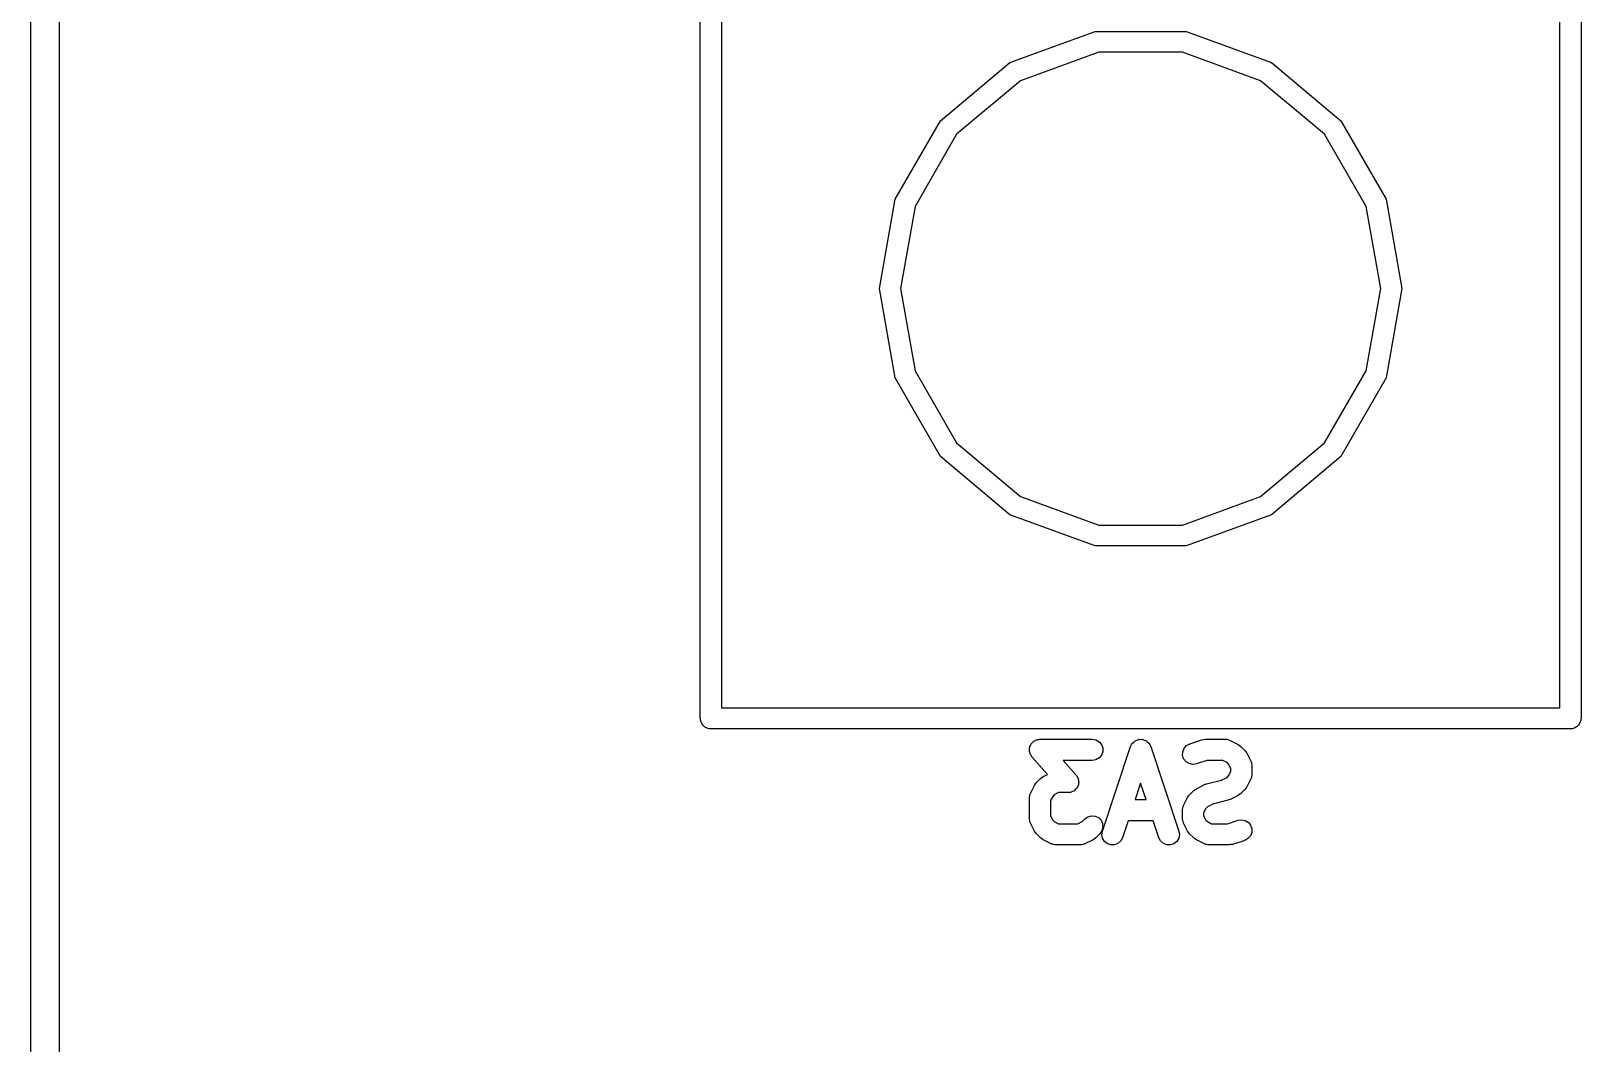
# Model space of a CAD drawing. Extents: x 100 to 214, y -112 to -50.
# Drawn here: x 99.9 to 110.89, y -83.38 to -76.21 of the extents above; entities that cross this region are included whole.
import ezdxf

# ---------------------------------------------------------------- set-up
doc = ezdxf.new("R2010")
doc.units = 0
doc.header["$MEASUREMENT"] = 0
doc.layers.add('BLACK', color=7, linetype='CONTINUOUS')

msp = doc.modelspace()

# ---------------------------------------------------------------- linework, layer by layer
at = {"layer": 'Black'}
for p, q in [((99.9, -106), (99.9, -56)), ((100.1, -56.0087), (100.1, -105.996)), ((104.647, -81.0816), (104.647, -74.9856)), ((104.797, -75.0606), (104.797, -81.0066)), ((110.743, -81.0066), (110.743, -75.0606)), ((110.893, -74.9856), (110.893, -81.0816)), ((106.843, -76.4289), (107.448, -76.2088)), ((107.448, -76.2088), (108.092, -76.2088)), ((108.092, -76.2088), (108.697, -76.4289)), ((107.474, -76.3565), (106.918, -76.5588)), ((108.066, -76.3565), (107.474, -76.3565)), ((108.621, -76.5588), (108.066, -76.3565)), ((106.351, -76.8425), (106.843, -76.4289)), ((108.697, -76.4289), (109.189, -76.8425)), ((106.918, -76.5588), (106.465, -76.9389)), ((109.075, -76.9389), (108.621, -76.5588)), ((106.029, -77.3998), (106.351, -76.8425)), ((106.465, -76.9389), (106.17, -77.4511)), ((109.37, -77.4511), (109.075, -76.9389)), ((109.189, -76.8425), (109.511, -77.3998)), ((105.917, -78.0336), (106.029, -77.3998)), ((106.17, -77.4511), (106.067, -78.0336)), ((109.473, -78.0336), (109.37, -77.4511)), ((109.511, -77.3998), (109.623, -78.0336)), ((106.029, -78.6674), (105.917, -78.0336)), ((106.067, -78.0336), (106.17, -78.6161)), ((109.37, -78.6161), (109.473, -78.0336)), ((109.623, -78.0336), (109.511, -78.6674)), ((106.351, -79.2247), (106.029, -78.6674)), ((106.17, -78.6161), (106.465, -79.1283)), ((109.075, -79.1283), (109.37, -78.6161)), ((109.511, -78.6674), (109.189, -79.2247)), ((106.465, -79.1283), (106.918, -79.5084)), ((108.621, -79.5084), (109.075, -79.1283)), ((106.843, -79.6383), (106.351, -79.2247)), ((109.189, -79.2247), (108.697, -79.6383)), ((106.918, -79.5084), (107.474, -79.7107)), ((108.066, -79.7107), (108.621, -79.5084)), ((107.448, -79.8584), (106.843, -79.6383)), ((108.697, -79.6383), (108.092, -79.8584)), ((107.474, -79.7107), (108.066, -79.7107)), ((108.092, -79.8584), (107.448, -79.8584)), ((104.797, -81.0066), (110.743, -81.0066)), ((104.648, -81.0881), (104.647, -81.0816)), ((104.648, -81.0946), (104.648, -81.0881)), ((104.65, -81.1008), (104.648, -81.0946)), ((104.652, -81.1073), (104.65, -81.1008)), ((104.655, -81.1129), (104.652, -81.1073)), ((104.657, -81.1191), (104.655, -81.1129)), ((104.661, -81.1241), (104.657, -81.1191)), ((104.665, -81.1298), (104.661, -81.1241)), ((110.879, -81.1241), (110.875, -81.1298)), ((110.883, -81.1191), (110.879, -81.1241)), ((110.885, -81.1129), (110.883, -81.1191)), ((110.888, -81.1073), (110.885, -81.1129)), ((110.89, -81.1008), (110.888, -81.1073)), ((110.892, -81.0946), (110.89, -81.1008)), ((110.893, -81.0816), (110.892, -81.0881)), ((110.892, -81.0881), (110.892, -81.0946)), ((104.67, -81.134), (104.665, -81.1298)), ((104.674, -81.1391), (104.67, -81.134)), ((104.679, -81.1423), (104.674, -81.1391)), ((104.684, -81.1466), (104.679, -81.1423)), ((104.691, -81.1488), (104.684, -81.1466)), ((104.696, -81.1521), (104.691, -81.1488)), ((104.703, -81.1532), (104.696, -81.1521)), ((104.709, -81.1555), (104.703, -81.1532)), ((104.716, -81.1555), (104.709, -81.1555)), ((104.722, -81.1566), (104.716, -81.1555)), ((110.818, -81.1566), (104.722, -81.1566)), ((107.017, -81.2409), (107.024, -81.2382)), ((107.024, -81.2382), (107.03, -81.2346)), ((107.03, -81.2346), (107.036, -81.2335)), ((107.036, -81.2335), (107.041, -81.2315)), ((107.041, -81.2315), (107.048, -81.2313)), ((107.048, -81.2313), (107.056, -81.23)), ((107.056, -81.23), (107.427, -81.23)), ((107.427, -81.23), (107.453, -81.2346)), ((107.453, -81.2346), (107.475, -81.2476)), ((107.734, -81.2391), (107.745, -81.2356)), ((107.745, -81.2356), (107.755, -81.2315)), ((107.755, -81.2315), (107.757, -81.2315)), ((107.757, -81.2315), (107.759, -81.2308)), ((107.759, -81.2308), (107.77, -81.2311)), ((107.77, -81.2311), (107.781, -81.2308)), ((107.781, -81.2308), (107.783, -81.2315)), ((107.783, -81.2315), (107.785, -81.2316)), ((107.785, -81.2316), (107.795, -81.2356)), ((107.795, -81.2356), (107.806, -81.2391)), ((108.118, -81.2624), (108.203, -81.2339)), ((108.203, -81.2339), (108.215, -81.2321)), ((108.215, -81.2321), (108.227, -81.23)), ((108.227, -81.23), (108.37, -81.23)), ((108.37, -81.23), (108.374, -81.2308)), ((108.374, -81.2308), (108.379, -81.2305)), ((108.379, -81.2305), (108.387, -81.233)), ((108.387, -81.233), (108.396, -81.2346)), ((108.396, -81.2346), (108.399, -81.2367)), ((108.399, -81.2367), (108.404, -81.2379)), ((108.404, -81.2379), (108.461, -81.2665)), ((110.824, -81.1555), (110.818, -81.1566)), ((110.831, -81.1555), (110.824, -81.1555)), ((110.837, -81.1532), (110.831, -81.1555)), ((110.844, -81.1521), (110.837, -81.1532)), ((110.849, -81.1488), (110.844, -81.1521)), ((110.855, -81.1466), (110.849, -81.1488)), ((110.861, -81.1423), (110.855, -81.1466)), ((110.866, -81.1391), (110.861, -81.1423)), ((110.87, -81.134), (110.866, -81.1391)), ((110.875, -81.1298), (110.87, -81.134)), ((106.981, -81.3066), (106.982, -81.2993)), ((106.982, -81.3123), (106.981, -81.3066)), ((106.982, -81.292), (106.984, -81.2866)), ((106.982, -81.2993), (106.982, -81.292)), ((106.982, -81.3181), (106.982, -81.3123)), ((106.984, -81.3249), (106.982, -81.3181)), ((106.984, -81.2866), (106.985, -81.2808)), ((106.986, -81.3321), (106.984, -81.3249)), ((106.985, -81.2808), (106.988, -81.2744)), ((106.989, -81.3371), (106.986, -81.3321)), ((106.988, -81.2744), (106.991, -81.2675)), ((106.991, -81.3425), (106.989, -81.3371)), ((106.991, -81.2675), (106.994, -81.2631)), ((106.995, -81.3481), (106.991, -81.3425)), ((106.994, -81.2631), (106.997, -81.258)), ((106.999, -81.3544), (106.995, -81.3481)), ((106.997, -81.258), (107.003, -81.2532)), ((107.003, -81.2532), (107.008, -81.2476)), ((107.008, -81.2476), (107.013, -81.2447)), ((107.013, -81.2447), (107.017, -81.2409)), ((107.475, -81.2476), (107.492, -81.2675)), ((107.492, -81.3425), (107.475, -81.3625)), ((107.492, -81.2675), (107.501, -81.292)), ((107.501, -81.3181), (107.492, -81.3425)), ((107.499, -81.8813), (107.699, -81.2813)), ((107.501, -81.292), (107.501, -81.3181)), ((107.699, -81.2813), (107.7, -81.2795)), ((107.7, -81.2775), (107.706, -81.2681)), ((107.7, -81.2795), (107.7, -81.2775)), ((107.706, -81.2681), (107.711, -81.2584)), ((107.711, -81.2584), (107.713, -81.257)), ((107.713, -81.257), (107.714, -81.2553)), ((107.714, -81.2553), (107.723, -81.2484)), ((107.723, -81.2484), (107.731, -81.2411)), ((107.731, -81.2411), (107.733, -81.2404)), ((107.733, -81.2404), (107.734, -81.2391)), ((107.806, -81.2391), (107.807, -81.2404)), ((107.807, -81.2404), (107.809, -81.2411)), ((107.809, -81.2411), (107.817, -81.2484)), ((107.817, -81.2484), (107.826, -81.2553)), ((107.826, -81.2553), (107.827, -81.257)), ((107.827, -81.257), (107.829, -81.2584)), ((107.829, -81.2584), (107.834, -81.2681)), ((107.834, -81.2681), (107.84, -81.2775)), ((107.84, -81.2775), (107.84, -81.2795)), ((107.84, -81.2795), (107.841, -81.2813)), ((107.841, -81.2813), (108.041, -81.8813)), ((108.067, -81.3446), (108.068, -81.3186)), ((108.075, -81.3693), (108.067, -81.3446)), ((108.068, -81.3186), (108.078, -81.2943)), ((108.078, -81.2943), (108.095, -81.2749)), ((108.095, -81.2749), (108.118, -81.2624)), ((108.461, -81.2665), (108.47, -81.2737)), ((108.47, -81.2737), (108.48, -81.2806)), ((108.48, -81.2806), (108.509, -81.3091)), ((108.509, -81.3091), (108.516, -81.319)), ((108.516, -81.319), (108.523, -81.3286)), ((108.523, -81.3286), (108.551, -81.3858)), ((107.109, -81.4801), (106.999, -81.3544)), ((107.427, -81.38), (107.221, -81.38)), ((107.221, -81.38), (107.312, -81.4842)), ((107.453, -81.3755), (107.427, -81.38)), ((107.475, -81.3625), (107.453, -81.3755)), ((108.092, -81.3897), (108.075, -81.3693)), ((108.114, -81.4034), (108.092, -81.3897)), ((108.139, -81.4086), (108.114, -81.4034)), ((108.165, -81.4048), (108.139, -81.4086)), ((108.239, -81.38), (108.165, -81.4048)), ((108.352, -81.38), (108.239, -81.38)), ((108.383, -81.3952), (108.352, -81.38)), ((108.394, -81.4066), (108.383, -81.3952)), ((108.409, -81.437), (108.394, -81.4066)), ((108.409, -81.4588), (108.409, -81.437)), ((108.551, -81.3858), (108.553, -81.3899)), ((108.553, -81.3899), (108.555, -81.3937)), ((108.555, -81.3937), (108.556, -81.4023)), ((108.556, -81.4023), (108.559, -81.4107)), ((108.559, -81.4107), (108.559, -81.4151)), ((108.559, -81.4151), (108.559, -81.4193)), ((108.559, -81.4193), (108.559, -81.4765)), ((106.989, -81.6143), (107.017, -81.5572)), ((107.017, -81.5572), (107.024, -81.5475)), ((107.024, -81.5475), (107.031, -81.5377)), ((107.031, -81.5377), (107.06, -81.5091)), ((107.06, -81.5091), (107.07, -81.5022)), ((107.07, -81.5022), (107.079, -81.4951)), ((107.079, -81.4951), (107.109, -81.4801)), ((107.312, -81.4842), (107.316, -81.4905)), ((107.316, -81.4905), (107.321, -81.4961)), ((107.321, -81.4961), (107.323, -81.5015)), ((107.323, -81.5642), (107.321, -81.5711)), ((107.323, -81.5015), (107.326, -81.5065)), ((107.327, -81.5578), (107.323, -81.5642)), ((107.326, -81.5065), (107.327, -81.5137)), ((107.327, -81.5137), (107.33, -81.5206)), ((107.328, -81.5521), (107.327, -81.5578)), ((107.33, -81.5466), (107.328, -81.5521)), ((107.33, -81.5206), (107.33, -81.5264)), ((107.33, -81.5264), (107.331, -81.532)), ((107.331, -81.532), (107.33, -81.5393)), ((107.33, -81.5393), (107.33, -81.5466)), ((107.77, -81.5422), (107.731, -81.6586)), ((107.809, -81.6586), (107.77, -81.5422)), ((108.165, -81.5808), (108.222, -81.5522)), ((108.222, -81.5522), (108.23, -81.5499)), ((108.23, -81.5499), (108.238, -81.5466)), ((108.238, -81.5466), (108.344, -81.52)), ((108.344, -81.52), (108.383, -81.5005)), ((108.383, -81.5005), (108.394, -81.4892)), ((108.394, -81.4892), (108.409, -81.4588)), ((108.523, -81.5671), (108.516, -81.5768)), ((108.551, -81.51), (108.523, -81.5671)), ((108.553, -81.5059), (108.551, -81.51)), ((108.555, -81.5021), (108.553, -81.5059)), ((108.556, -81.4935), (108.555, -81.5021)), ((108.559, -81.485), (108.556, -81.4935)), ((108.559, -81.4765), (108.559, -81.4807)), ((108.559, -81.4807), (108.559, -81.485)), ((106.981, -81.6393), (106.984, -81.6309)), ((106.981, -81.6436), (106.981, -81.6393)), ((106.981, -81.6479), (106.981, -81.6436)), ((106.981, -81.7907), (106.981, -81.6479)), ((106.984, -81.6309), (106.985, -81.6222)), ((106.985, -81.6222), (106.987, -81.6185)), ((106.987, -81.6185), (106.989, -81.6143)), ((107.146, -81.6352), (107.131, -81.6656)), ((107.131, -81.6656), (107.131, -81.773)), ((107.157, -81.6238), (107.146, -81.6352)), ((107.188, -81.6086), (107.157, -81.6238)), ((107.256, -81.6086), (107.188, -81.6086)), ((107.263, -81.6073), (107.256, -81.6086)), ((107.27, -81.6072), (107.263, -81.6073)), ((107.276, -81.6051), (107.27, -81.6072)), ((107.281, -81.6041), (107.276, -81.6051)), ((107.288, -81.6004), (107.281, -81.6041)), ((107.295, -81.5978), (107.288, -81.6004)), ((107.299, -81.5939), (107.295, -81.5978)), ((107.304, -81.5911), (107.299, -81.5939)), ((107.309, -81.5854), (107.304, -81.5911)), ((107.314, -81.5806), (107.309, -81.5854)), ((107.317, -81.5755), (107.314, -81.5806)), ((107.321, -81.5711), (107.317, -81.5755)), ((107.731, -81.6586), (107.809, -81.6586)), ((108.074, -81.7001), (108.103, -81.6429)), ((108.103, -81.6429), (108.11, -81.6333)), ((108.11, -81.6333), (108.117, -81.6234)), ((108.117, -81.6234), (108.146, -81.5949)), ((108.146, -81.5949), (108.155, -81.588)), ((108.155, -81.588), (108.165, -81.5808)), ((108.388, -81.6635), (108.282, -81.6901)), ((108.396, -81.6602), (108.388, -81.6635)), ((108.404, -81.6578), (108.396, -81.6602)), ((108.461, -81.6293), (108.404, -81.6578)), ((108.47, -81.6221), (108.461, -81.6293)), ((108.48, -81.6152), (108.47, -81.6221)), ((108.509, -81.5866), (108.48, -81.6152)), ((108.516, -81.5768), (108.509, -81.5866)), ((107.131, -81.773), (107.146, -81.8035)), ((107.374, -81.7949), (107.395, -81.7799)), ((107.395, -81.7799), (107.421, -81.7732)), ((107.421, -81.7732), (107.447, -81.7754)), ((107.447, -81.7754), (107.47, -81.7864)), ((107.47, -81.7864), (107.489, -81.8049)), ((108.066, -81.7336), (108.067, -81.7293)), ((108.066, -81.7907), (108.066, -81.7336)), ((108.067, -81.725), (108.069, -81.7166)), ((108.067, -81.7293), (108.067, -81.725)), ((108.069, -81.7166), (108.071, -81.7079)), ((108.071, -81.7079), (108.073, -81.7042)), ((108.073, -81.7042), (108.074, -81.7001)), ((108.232, -81.7209), (108.216, -81.7513)), ((108.216, -81.7513), (108.216, -81.773)), ((108.216, -81.773), (108.232, -81.8035)), ((108.243, -81.7095), (108.232, -81.7209)), ((108.282, -81.6901), (108.243, -81.7095)), ((106.981, -81.795), (106.981, -81.7907)), ((106.981, -81.7993), (106.981, -81.795)), ((106.984, -81.8077), (106.981, -81.7993)), ((106.985, -81.8164), (106.984, -81.8077)), ((106.987, -81.8201), (106.985, -81.8164)), ((106.989, -81.8243), (106.987, -81.8201)), ((107.017, -81.8814), (106.989, -81.8243)), ((107.024, -81.8911), (107.017, -81.8814)), ((107.031, -81.9009), (107.024, -81.8911)), ((107.146, -81.8035), (107.157, -81.8148)), ((107.157, -81.8148), (107.188, -81.83)), ((107.188, -81.83), (107.324, -81.83)), ((107.324, -81.83), (107.354, -81.8148)), ((107.354, -81.8148), (107.374, -81.7949)), ((107.495, -81.8796), (107.48, -81.9009)), ((107.489, -81.8049), (107.5, -81.8285)), ((107.502, -81.8544), (107.495, -81.8796)), ((107.495, -81.9071), (107.499, -81.8813)), ((107.5, -81.8285), (107.502, -81.8544)), ((107.681, -81.8086), (107.641, -81.9287)), ((107.859, -81.8086), (107.681, -81.8086)), ((107.899, -81.9287), (107.859, -81.8086)), ((108.041, -81.8813), (108.045, -81.9071)), ((108.067, -81.795), (108.066, -81.7907)), ((108.067, -81.7993), (108.067, -81.795)), ((108.069, -81.8077), (108.067, -81.7993)), ((108.071, -81.8164), (108.069, -81.8077)), ((108.073, -81.8201), (108.071, -81.8164)), ((108.074, -81.8243), (108.073, -81.8201)), ((108.103, -81.8814), (108.074, -81.8243)), ((108.11, -81.8911), (108.103, -81.8814)), ((108.117, -81.9009), (108.11, -81.8911)), ((108.232, -81.8035), (108.243, -81.8148)), ((108.243, -81.8148), (108.273, -81.83)), ((108.273, -81.83), (108.386, -81.83)), ((108.386, -81.83), (108.461, -81.8053)), ((108.461, -81.8053), (108.486, -81.8015)), ((108.486, -81.8015), (108.512, -81.8067)), ((108.512, -81.8067), (108.534, -81.8203)), ((108.534, -81.8203), (108.55, -81.8407)), ((108.558, -81.8915), (108.548, -81.9157)), ((108.55, -81.8407), (108.558, -81.8655)), ((108.558, -81.8655), (108.558, -81.8915)), ((107.06, -81.9295), (107.031, -81.9009)), ((107.07, -81.9364), (107.06, -81.9295)), ((107.079, -81.9435), (107.07, -81.9364)), ((107.136, -81.9721), (107.079, -81.9435)), ((107.141, -81.9733), (107.136, -81.9721)), ((107.144, -81.9755), (107.141, -81.9733)), ((107.153, -81.977), (107.144, -81.9755)), ((107.161, -81.9795), (107.153, -81.977)), ((107.166, -81.9793), (107.161, -81.9795)), ((107.17, -81.98), (107.166, -81.9793)), ((107.341, -81.98), (107.17, -81.98)), ((107.346, -81.9793), (107.341, -81.98)), ((107.35, -81.9795), (107.346, -81.9793)), ((107.358, -81.977), (107.35, -81.9795)), ((107.367, -81.9755), (107.358, -81.977)), ((107.371, -81.9733), (107.367, -81.9755)), ((107.375, -81.9721), (107.371, -81.9733)), ((107.432, -81.9435), (107.375, -81.9721)), ((107.442, -81.9364), (107.432, -81.9435)), ((107.452, -81.9295), (107.442, -81.9364)), ((107.48, -81.9009), (107.452, -81.9295)), ((107.5, -81.9326), (107.495, -81.9071)), ((107.514, -81.9548), (107.5, -81.9326)), ((107.534, -81.971), (107.514, -81.9548)), ((107.559, -81.9792), (107.534, -81.971)), ((107.585, -81.9785), (107.559, -81.9792)), ((107.609, -81.9689), (107.585, -81.9785)), ((107.629, -81.9517), (107.609, -81.9689)), ((107.641, -81.9287), (107.629, -81.9517)), ((107.911, -81.9517), (107.899, -81.9287)), ((107.931, -81.9689), (107.911, -81.9517)), ((107.955, -81.9785), (107.931, -81.9689)), ((107.981, -81.9792), (107.955, -81.9785)), ((108.006, -81.971), (107.981, -81.9792)), ((108.026, -81.9548), (108.006, -81.971)), ((108.04, -81.9326), (108.026, -81.9548)), ((108.045, -81.9071), (108.04, -81.9326)), ((108.146, -81.9295), (108.117, -81.9009)), ((108.155, -81.9364), (108.146, -81.9295)), ((108.165, -81.9435), (108.155, -81.9364)), ((108.222, -81.9721), (108.165, -81.9435)), ((108.226, -81.9733), (108.222, -81.9721)), ((108.23, -81.9755), (108.226, -81.9733)), ((108.239, -81.977), (108.23, -81.9755)), ((108.247, -81.9795), (108.239, -81.977)), ((108.251, -81.9793), (108.247, -81.9795)), ((108.256, -81.98), (108.251, -81.9793)), ((108.399, -81.98), (108.256, -81.98)), ((108.41, -81.9779), (108.399, -81.98)), ((108.422, -81.9762), (108.41, -81.9779)), ((108.508, -81.9476), (108.422, -81.9762)), ((108.531, -81.9352), (108.508, -81.9476)), ((108.548, -81.9157), (108.531, -81.9352))]:
    msp.add_line(p, q, dxfattribs=at)

doc.saveas('drawing.dxf')
